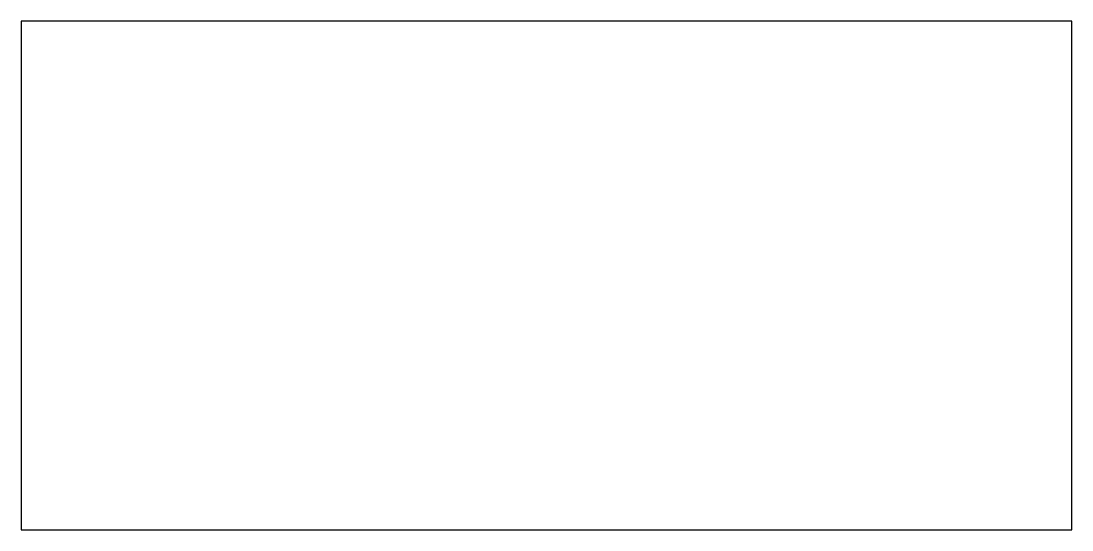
# Model space of a CAD drawing. Extents: x 0 to 7.48, y 0 to 3.62.
import ezdxf

# ---------------------------------------------------------------- set-up
doc = ezdxf.new("R2010")
doc.units = 0
doc.header["$LTSCALE"] = 0.375
doc.header["$MEASUREMENT"] = 0
doc.layers.add('S-MSEC', color=7, linetype='Continuous')

msp = doc.modelspace()

# ---------------------------------------------------------------- linework, layer by layer
at = {"layer": 'S-MSEC'}
msp.add_lwpolyline([(0, 0), (7.4803, 0), (7.4803, 3.622), (0, 3.622)], close=True, dxfattribs=at)

doc.saveas('drawing.dxf')
